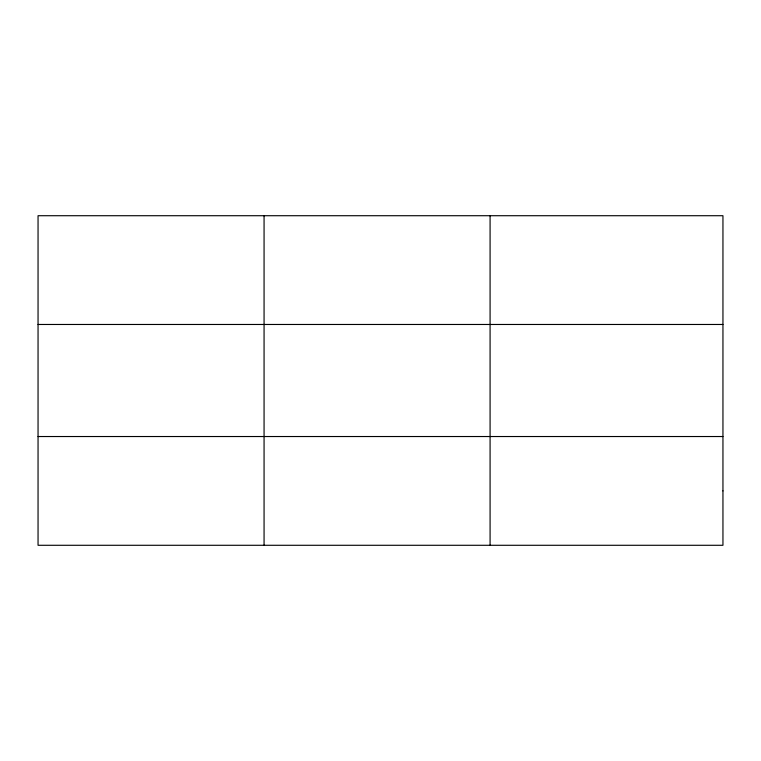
<?xml version="1.0" encoding="UTF-8"?>
<svg xmlns="http://www.w3.org/2000/svg" width="761" height="761" viewBox="0 0 761 761"><rect width="100%" height="100%" fill="white"/><g stroke="black" fill="none" stroke-linecap="round" stroke-linejoin="round"><path stroke-width="1.14" d="M264.067 215.715L264.067 545.285M490.084 215.715L490.084 545.285M38.05 324.471L722.95 324.471M38.05 436.529L722.95 436.529M722.95 490.902L722.95 545.285L38.05 545.285L38.05 215.715L722.95 215.715L722.95 490.902"/></g></svg>
